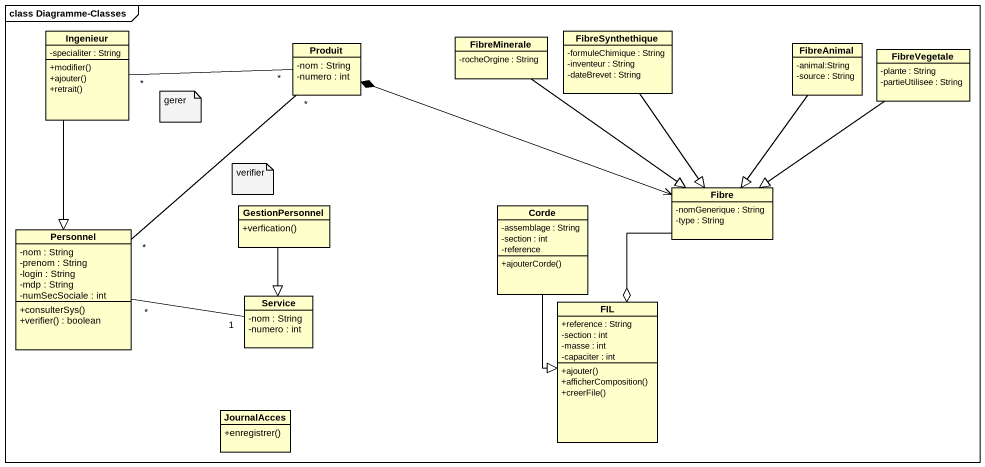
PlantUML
@startuml
mainframe class Diagramme-Classes
hide circle
hide empty members
skinparam classAttributeIconSize 0
class Ingenieur {
  -specialiter : String
  +modifier()
  +ajouter()
  +retrait()
}
class Produit {
  -nom : String
  -numero : int
}
class FibreMinerale {
  -rocheOrgine : String
}
class FibreSynthethique {
  -formuleChimique : String
  -inventeur : String
  -dateBrevet : String
}
class FibreAnimal {
  -animal:String
  -source : String
}
class FibreVegetale {
  -plante : String
  -partieUtilisee : String
}
class GestionPersonnel {
  +verfication()
}
class Corde {
  -assemblage : String
  -section : int
  -reference
  +ajouterCorde()
}
class Fibre {
  -nomGenerique : String
  -type : String
}
class Personnel {
  -nom : String
  -prenom : String
  -login : String
  -mdp : String
  -numSecSociale : int
  +consulterSys()
  +verifier() : boolean
}
class Service {
  -nom : String
  -numero : int
}
class FIL {
  +reference : String
  -section : int
  -masse : int
  -capaciter : int
  +ajouter()
  +afficherComposition()
  +creerFile()
}
class JournalAcces {
  +enregistrer()
}
Ingenieur "*" -right- "*" Produit
Ingenieur --|> Personnel
Produit *-right-> Fibre
FibreMinerale --|> Fibre
FibreSynthethique --|> Fibre
FibreAnimal --|> Fibre
FibreVegetale --|> Fibre
GestionPersonnel --|> Service
Corde --|> FIL
Personnel "*" -up- "*" Produit
Service "1" -left- "*" Personnel
FIL o-up- Fibre
note as N1
  gerer
end note
note as N2
  verifier
end note
@enduml
